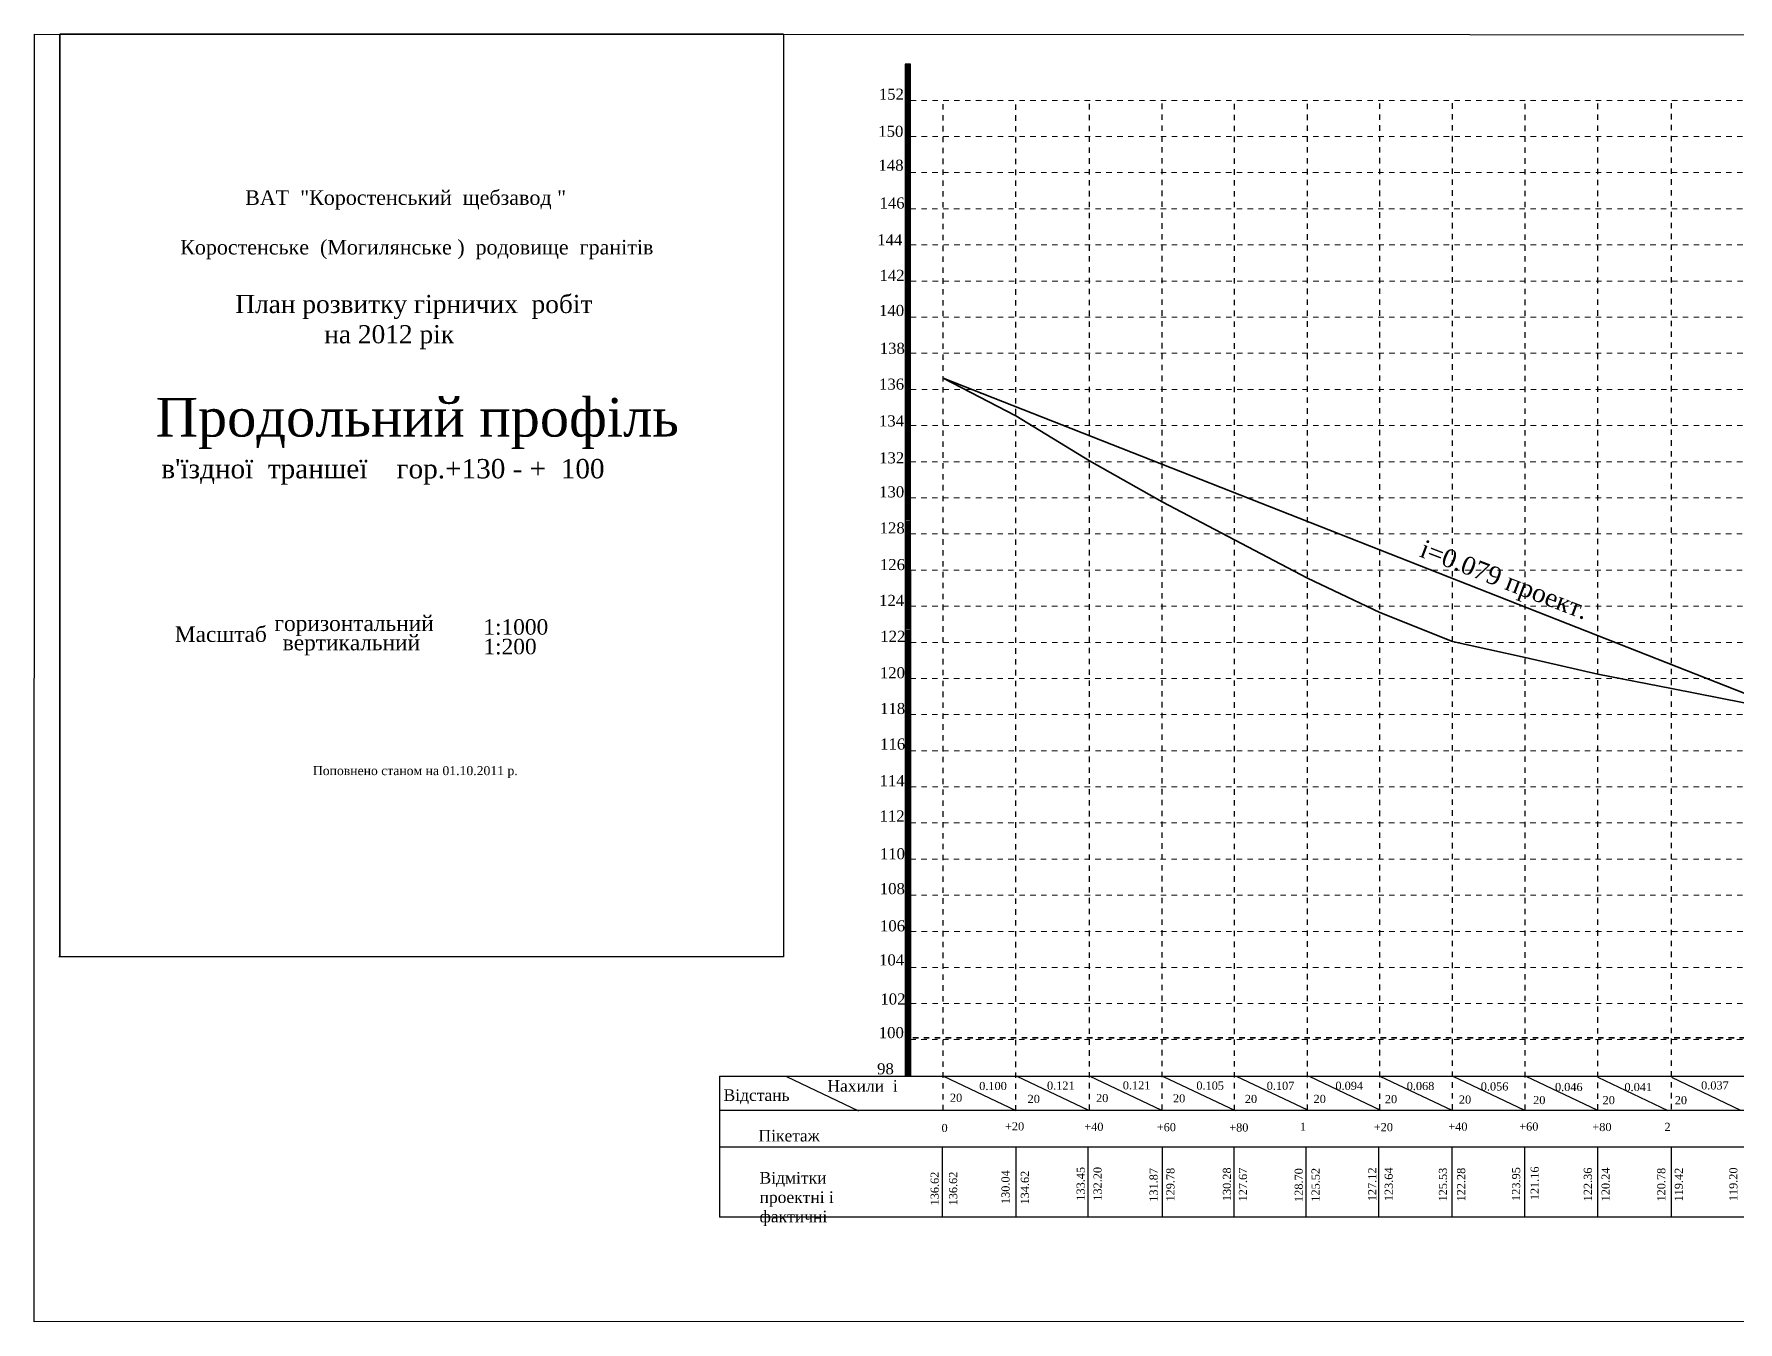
# Model space of a CAD drawing. Header units: millimetres. Extents: x -350 to 1691, y 600 to 2712.
# Drawn here: x 896 to 1366, y 980.5 to 1335.7 of the extents above; entities that cross this region are included whole.
import ezdxf

# ---------------------------------------------------------------- set-up
doc = ezdxf.new("R2010")
doc.units = ezdxf.units.MM
doc.linetypes.add('AHIDDEN2', pattern=[3, 1.5, -1.5])
for name, color, linetype in [('Зарам.оф.', 7, 'Continuous'), ('ЗАРАМОЧНОЕ ОФ.', 7, 'Continuous'), ('оформлення', 7, 'Continuous'), ('уклон факт', 7, 'Continuous')]:
    doc.layers.add(name, color=color, linetype=linetype)
doc.styles.add('grad', font='grad.shx')

msp = doc.modelspace()

# ---------------------------------------------------------------- hatches: boundary and pattern name
at = {"layer": 'оформлення'}
for color, points in [(1, [(1136.28, 1323.8), (1137.76, 1323.8), (1137.76, 1327.38), (1136.28, 1327.38)]), (1, [(1136.27, 1317.42), (1137.76, 1317.42), (1137.76, 1321), (1136.27, 1321)]), (1, [(1136.28, 1321.01), (1137.76, 1321.01), (1137.76, 1324.59), (1136.28, 1324.59)]), (7, [(1136.27, 1313.84), (1137.76, 1313.84), (1137.76, 1317.42), (1136.27, 1317.42)]), (7, [(1136.27, 1311.05), (1137.76, 1311.05), (1137.76, 1314.63), (1136.27, 1314.63)]), (7, [(1136.27, 1307.46), (1137.75, 1307.46), (1137.75, 1311.04), (1136.27, 1311.04)]), (1, [(1136.28, 1303.88), (1137.76, 1303.88), (1137.76, 1307.46), (1136.28, 1307.46)]), (1, [(1136.28, 1301.1), (1137.76, 1301.1), (1137.76, 1304.68), (1136.28, 1304.68)]), (1, [(1136.27, 1297.5), (1137.75, 1297.5), (1137.75, 1301.08), (1136.27, 1301.08)]), (7, [(1136.27, 1293.91), (1137.75, 1293.91), (1137.75, 1297.49), (1136.27, 1297.49)]), (7, [(1136.27, 1291.12), (1137.76, 1291.12), (1137.76, 1294.7), (1136.27, 1294.7)]), (7, [(1136.26, 1287.53), (1137.75, 1287.53), (1137.75, 1291.11), (1136.26, 1291.11)]), (1, [(1136.27, 1283.95), (1137.75, 1283.95), (1137.75, 1287.53), (1136.27, 1287.53)]), (1, [(1136.27, 1281.16), (1137.75, 1281.16), (1137.75, 1284.74), (1136.27, 1284.74)]), (1, [(1136.26, 1277.57), (1137.74, 1277.57), (1137.74, 1281.15), (1136.26, 1281.15)]), (7, [(1136.29, 1273.99), (1137.77, 1273.99), (1137.77, 1277.57), (1136.29, 1277.57)]), (7, [(1136.29, 1271.2), (1137.77, 1271.2), (1137.77, 1274.78), (1136.29, 1274.78)]), (7, [(1136.28, 1267.6), (1137.76, 1267.6), (1137.76, 1271.18), (1136.28, 1271.18)]), (1, [(1136.29, 1264.03), (1137.77, 1264.03), (1137.77, 1267.61), (1136.29, 1267.61)]), (1, [(1136.29, 1261.24), (1137.77, 1261.24), (1137.77, 1264.82), (1136.29, 1264.82)]), (1, [(1136.28, 1257.65), (1137.76, 1257.65), (1137.76, 1261.23), (1136.28, 1261.23)]), (7, [(1136.28, 1254.07), (1137.76, 1254.07), (1137.76, 1257.65), (1136.28, 1257.65)]), (7, [(1136.27, 1247.69), (1137.75, 1247.69), (1137.75, 1251.27), (1136.27, 1251.27)]), (7, [(1136.28, 1251.28), (1137.76, 1251.28), (1137.76, 1254.86), (1136.28, 1254.86)]), (1, [(1136.28, 1244.11), (1137.77, 1244.11), (1137.77, 1247.69), (1136.28, 1247.69)]), (1, [(1136.28, 1241.32), (1137.77, 1241.32), (1137.77, 1244.9), (1136.28, 1244.9)]), (1, [(1136.28, 1237.73), (1137.76, 1237.73), (1137.76, 1241.31), (1136.28, 1241.31)]), (7, [(1136.28, 1234.14), (1137.76, 1234.14), (1137.76, 1237.72), (1136.28, 1237.72)]), (7, [(1136.28, 1231.35), (1137.76, 1231.35), (1137.76, 1234.93), (1136.28, 1234.93)]), (7, [(1136.27, 1227.76), (1137.75, 1227.76), (1137.75, 1231.34), (1136.27, 1231.34)]), (1, [(1136.27, 1224.18), (1137.75, 1224.18), (1137.75, 1227.76), (1136.27, 1227.76)]), (1, [(1136.27, 1221.39), (1137.75, 1221.39), (1137.75, 1224.97), (1136.27, 1224.97)]), (1, [(1136.26, 1217.79), (1137.74, 1217.79), (1137.74, 1221.37), (1136.26, 1221.37)]), (7, [(1136.29, 1214.21), (1137.77, 1214.21), (1137.77, 1217.79), (1136.29, 1217.79)]), (7, [(1136.29, 1211.43), (1137.77, 1211.43), (1137.77, 1215.01), (1136.29, 1215.01)]), (7, [(1136.28, 1207.83), (1137.76, 1207.83), (1137.76, 1211.41), (1136.28, 1211.41)]), (1, [(1136.29, 1204.26), (1137.77, 1204.26), (1137.77, 1207.84), (1136.29, 1207.84)]), (1, [(1136.29, 1201.47), (1137.77, 1201.47), (1137.77, 1205.05), (1136.29, 1205.05)]), (1, [(1136.28, 1197.87), (1137.76, 1197.87), (1137.76, 1201.45), (1136.28, 1201.45)]), (7, [(1136.28, 1194.3), (1137.76, 1194.3), (1137.76, 1197.88), (1136.28, 1197.88)]), (7, [(1136.28, 1191.51), (1137.76, 1191.51), (1137.76, 1195.09), (1136.28, 1195.09)]), (7, [(1136.27, 1187.91), (1137.75, 1187.91), (1137.75, 1191.49), (1136.27, 1191.49)]), (1, [(1136.28, 1184.34), (1137.77, 1184.34), (1137.77, 1187.92), (1136.28, 1187.92)]), (1, [(1136.28, 1181.55), (1137.77, 1181.55), (1137.77, 1185.13), (1136.28, 1185.13)]), (1, [(1136.28, 1177.96), (1137.76, 1177.96), (1137.76, 1181.54), (1136.28, 1181.54)]), (7, [(1136.28, 1174.37), (1137.76, 1174.37), (1137.76, 1177.95), (1136.28, 1177.95)]), (7, [(1136.28, 1171.58), (1137.76, 1171.58), (1137.76, 1175.16), (1136.28, 1175.16)]), (7, [(1136.27, 1167.98), (1137.75, 1167.98), (1137.75, 1171.56), (1136.27, 1171.56)]), (1, [(1136.28, 1164.4), (1137.76, 1164.4), (1137.76, 1167.98), (1136.28, 1167.98)]), (1, [(1136.27, 1158.01), (1137.75, 1158.01), (1137.75, 1161.6), (1136.27, 1161.6)]), (1, [(1136.28, 1161.61), (1137.76, 1161.61), (1137.76, 1165.19), (1136.28, 1165.19)]), (7, [(1136.3, 1154.43), (1137.78, 1154.43), (1137.78, 1158.01), (1136.3, 1158.01)]), (7, [(1136.29, 1148.05), (1137.77, 1148.05), (1137.77, 1151.63), (1136.29, 1151.63)]), (7, [(1136.3, 1151.65), (1137.78, 1151.65), (1137.78, 1155.23), (1136.3, 1155.23)]), (1, [(1136.3, 1144.48), (1137.78, 1144.48), (1137.78, 1148.06), (1136.3, 1148.06)]), (1, [(1136.3, 1141.69), (1137.78, 1141.69), (1137.78, 1145.27), (1136.3, 1145.27)]), (1, [(1136.29, 1138.09), (1137.77, 1138.09), (1137.77, 1141.67), (1136.29, 1141.67)]), (7, [(1136.29, 1134.52), (1137.77, 1134.52), (1137.77, 1138.1), (1136.29, 1138.1)]), (7, [(1136.29, 1131.73), (1137.77, 1131.73), (1137.77, 1135.31), (1136.29, 1135.31)]), (7, [(1136.28, 1128.14), (1137.77, 1128.14), (1137.77, 1131.72), (1136.28, 1131.72)]), (1, [(1136.29, 1124.56), (1137.78, 1124.56), (1137.78, 1128.14), (1136.29, 1128.14)]), (1, [(1136.3, 1121.77), (1137.78, 1121.77), (1137.78, 1125.35), (1136.3, 1125.35)]), (1, [(1136.29, 1118.18), (1137.77, 1118.18), (1137.77, 1121.76), (1136.29, 1121.76)]), (7, [(1136.29, 1114.59), (1137.77, 1114.59), (1137.77, 1118.17), (1136.29, 1118.17)]), (7, [(1136.29, 1111.8), (1137.77, 1111.8), (1137.77, 1115.38), (1136.29, 1115.38)]), (7, [(1136.28, 1108.2), (1137.76, 1108.2), (1137.76, 1111.78), (1136.28, 1111.78)]), (1, [(1136.28, 1104.62), (1137.76, 1104.62), (1137.76, 1108.2), (1136.28, 1108.2)]), (1, [(1136.28, 1101.83), (1137.76, 1101.83), (1137.76, 1105.41), (1136.28, 1105.41)]), (1, [(1136.27, 1098.23), (1137.75, 1098.23), (1137.75, 1101.81), (1136.27, 1101.81)]), (7, [(1136.3, 1094.65), (1137.78, 1094.65), (1137.78, 1098.23), (1136.3, 1098.23)]), (7, [(1136.3, 1091.86), (1137.78, 1091.86), (1137.78, 1095.44), (1136.3, 1095.44)]), (7, [(1136.29, 1088.27), (1137.77, 1088.27), (1137.77, 1091.85), (1136.29, 1091.85)]), (1, [(1136.3, 1084.69), (1137.78, 1084.69), (1137.78, 1088.28), (1136.3, 1088.28)]), (1, [(1136.29, 1078.31), (1137.77, 1078.31), (1137.77, 1081.89), (1136.29, 1081.89)]), (1, [(1136.3, 1081.91), (1137.78, 1081.91), (1137.78, 1085.49), (1136.3, 1085.49)]), (7, [(1136.29, 1074.74), (1137.77, 1074.74), (1137.77, 1078.32), (1136.29, 1078.32)]), (7, [(1136.28, 1068.35), (1137.76, 1068.35), (1137.76, 1071.93), (1136.28, 1071.93)]), (7, [(1136.29, 1071.95), (1137.77, 1071.95), (1137.77, 1075.53), (1136.29, 1075.53)]), (1, [(1136.29, 1064.78), (1137.78, 1064.78), (1137.78, 1068.36), (1136.29, 1068.36)]), (1, [(1136.29, 1061.99), (1137.78, 1061.99), (1137.78, 1065.57), (1136.29, 1065.57)]), (1, [(1136.29, 1058.4), (1137.77, 1058.4), (1137.77, 1061.98), (1136.29, 1061.98)]), (7, [(1136.29, 1054.81), (1137.77, 1054.81), (1137.77, 1058.39), (1136.29, 1058.39)]), (7, [(1136.29, 1052.02), (1137.77, 1052.02), (1137.77, 1055.6), (1136.29, 1055.6)]), (7, [(1136.28, 1048.42), (1137.76, 1048.42), (1137.76, 1052), (1136.28, 1052)])]:
    msp.add_hatch(color=color, dxfattribs=at).paths.add_polyline_path(points)

# ---------------------------------------------------------------- linework, layer by layer
at = {"layer": 'Зарам.оф.', "color": 7, "linetype": 'Continuous', "lineweight": 35}
msp.add_line((1102.68, 1335.7), (903.1, 1335.7), dxfattribs=at)
at = {"layer": 'Зарам.оф.', "color": 7}
msp.add_lwpolyline([(1102.68, 1335.7), (1102.68, 1081.24), (902.77, 1081.2), (902.77, 1081.2), (902.77, 1081.2)], dxfattribs=at)
at = {"layer": 'Зарам.оф.', "color": 7, "linetype": 'Continuous', "lineweight": 35}
msp.add_lwpolyline([(903.12, 1081.22), (903.12, 1335.7)], dxfattribs=at)
at = {"layer": 'ЗАРАМОЧНОЕ ОФ.', "color": 1, "linetype": 'AHIDDEN2', "lineweight": 35}
msp.add_lwpolyline([(1138.43, 1058.83), (1667.77, 1058.83)], dxfattribs=at)
at = {"layer": 'оформлення', "color": 1, "linetype": 'Continuous', "lineweight": 35}
msp.add_line((1146.76, 1240.78), (1547.92, 1083.01), dxfattribs=at)
at = {"layer": 'оформлення', "color": 7, "linetype": 'Continuous', "lineweight": 30}
msp.add_lwpolyline([(1687.43, 980.63), (895.98, 980.52), (896.14, 1335.68), (1688.02, 1335.53)], dxfattribs=at)
at = {"layer": 'оформлення', "color": 7}
msp.add_lwpolyline([(1136.25, 1048.39), (1137.81, 1048.39), (1137.79, 1327.4), (1136.25, 1327.4)], close=True, dxfattribs=at)
msp.add_lwpolyline([(1137.77, 1048.38), (1137.77, 1327.37)], dxfattribs=at)
at = {"layer": 'оформлення', "color": 7, "linetype": 'AHIDDEN2', "lineweight": 20}
for points in [[(1137.79, 1317.42), (1667.77, 1317.42)], [(1137.8, 1307.47), (1667.77, 1307.47)], [(1137.76, 1297.51), (1667.77, 1297.51)], [(1137.74, 1287.55), (1667.77, 1287.55)], [(1137.82, 1277.58), (1667.77, 1277.58)], [(1137.85, 1267.6), (1667.77, 1267.6)], [(1137.8, 1257.66), (1667.77, 1257.66)], [(1137.81, 1247.71), (1667.77, 1247.71)], [(1137.84, 1237.66), (1667.77, 1237.66)], [(1137.8, 1227.77), (1667.77, 1227.77)], [(1137.72, 1217.76), (1667.77, 1217.76)], [(1137.73, 1207.8), (1667.77, 1207.8)], [(1137.7, 1197.84), (1667.77, 1197.84)], [(1137.68, 1187.88), (1667.77, 1187.88)], [(1137.76, 1177.92), (1667.77, 1177.92)], [(1137.79, 1167.94), (1667.77, 1167.94)], [(1137.73, 1158), (1667.77, 1158)], [(1137.74, 1148.04), (1667.77, 1148.04)], [(1137.76, 1138.05), (1667.77, 1138.05)], [(1137.77, 1128.09), (1667.77, 1128.09)], [(1137.73, 1118.13), (1667.77, 1118.13)], [(1137.71, 1108.17), (1667.77, 1108.17)], [(1137.79, 1098.21), (1667.77, 1098.21)], [(1137.82, 1088.23), (1667.77, 1088.23)], [(1137.77, 1078.29), (1667.77, 1078.29)], [(1137.78, 1068.33), (1667.77, 1068.33)], [(1137.73, 1058.4), (1667.77, 1058.4)]]:
    msp.add_lwpolyline(points, dxfattribs=at)
at = {"layer": 'оформлення', "color": 7, "linetype": 'AHIDDEN2', "lineweight": 25}
for points in [[(1146.76, 1038.86), (1146.76, 1316.94)], [(1166.82, 1038.82), (1166.82, 1317.11)], [(1187.08, 1038.94), (1187.08, 1317.14)], [(1207.14, 1039.02), (1207.14, 1317.32)], [(1227.17, 1038.92), (1227.17, 1317.12)], [(1247.23, 1039), (1247.23, 1317.3)], [(1267.21, 1039.04), (1267.21, 1317.24)], [(1287.28, 1039.12), (1287.28, 1317.42)], [(1307.3, 1038.96), (1307.3, 1317.15)], [(1327.37, 1039.03), (1327.37, 1317.33)], [(1347.63, 1039.16), (1347.63, 1317.35)]]:
    msp.add_lwpolyline(points, dxfattribs=at)
at = {"layer": 'оформлення', "color": 7, "linetype": 'Continuous', "lineweight": 35}
msp.add_lwpolyline([(1146.76, 1240.78), (1166.82, 1230.37), (1187.08, 1217.96), (1207.14, 1206.73), (1227.17, 1196.18), (1247.23, 1185.66), (1267.21, 1176.15), (1287.28, 1168.21), (1307.3, 1163.81), (1327.37, 1159.15), (1347.63, 1155.19), (1367.69, 1151.27), (1387.72, 1143.27), (1407.78, 1134.76), (1427.76, 1125.67), (1447.82, 1119.62), (1467.51, 1113.53), (1487.57, 1106.15), (1507.84, 1098.23), (1527.9, 1090.69), (1547.92, 1083.01)], dxfattribs=at)
at = {"layer": 'оформлення', "color": 7, "linetype": 'Continuous', "lineweight": 25}
for points in [[(1085.03, 1048.29), (1667.77, 1048.29)], [(1085.04, 1048.3), (1085.04, 1009.43)], [(1103.52, 1048.17), (1123.42, 1038.74)], [(1146.89, 1048.29), (1166.8, 1038.86)], [(1167.06, 1048.29), (1186.66, 1039)], [(1187.2, 1048.29), (1206.83, 1038.99)], [(1207.46, 1048.25), (1227.29, 1038.86)], [(1227.55, 1048.29), (1247.23, 1038.97)], [(1247.69, 1048.29), (1267.4, 1038.96)], [(1267.17, 1048.31), (1287.08, 1038.88)], [(1287.39, 1048.29), (1306.94, 1039.03)], [(1307.53, 1048.29), (1327.11, 1039.02)], [(1327.37, 1048.02), (1346.7, 1038.86)], [(1347.63, 1047.98), (1366.72, 1038.93)], [(1667.77, 1038.86), (1085.09, 1038.86)], [(1668.24, 1028.71), (1085, 1028.71)], [(1146.61, 1009.49), (1146.61, 1028.71)], [(1166.94, 1009.49), (1166.94, 1028.7)], [(1186.76, 1009.44), (1186.76, 1028.71)], [(1207.28, 1009.45), (1207.28, 1028.72)], [(1227.07, 1009.57), (1227.07, 1028.71)], [(1246.86, 1009.45), (1246.86, 1028.71)], [(1266.94, 1009.49), (1266.94, 1028.72)], [(1287.17, 1009.5), (1287.17, 1028.71)], [(1307.2, 1009.43), (1307.2, 1028.72)], [(1327.33, 1009.43), (1327.33, 1028.65)], [(1347.67, 1009.43), (1347.67, 1028.64)], [(1668.23, 1009.45), (1085.06, 1009.45)]]:
    msp.add_lwpolyline(points, dxfattribs=at)

# ---------------------------------------------------------------- texts
at = {"layer": 'ЗАРАМОЧНОЕ ОФ.', "color": 7, "linetype": 'Continuous', "char_height": 4.0163, "attachment_point": 1}
for s, insert, width in [('{\\fTimes New Roman|b0|i0|c204|p18;ВАТ  "Коростенський  щебзавод "                  }', (954.22, 1292.61), 90.2948), ('{\\fTimes New Roman|b0|i0|c204|p18;   Коростенське  (Могилянське )  родовище  гранітів}', (931.75, 1278.93), 136.3565)]:
    msp.add_mtext(s, dxfattribs=dict(at, insert=insert, width=width))
at = {"layer": 'ЗАРАМОЧНОЕ ОФ.', "color": 1, "linetype": 'Continuous', "insert": (923.16, 1263.76), "char_height": 5, "width": 160, "attachment_point": 1}
msp.add_mtext('{\\fTimes New Roman|b0|i0|c204|p18;               План розвитку гірничих  робіт\\P            \\fTimes New Roman|b0|i0|c0|p18;                \\fTimes New Roman|b0|i0|c204|p18;на 20\\fTimes New Roman|b0|i0|c0|p18;12\\fTimes New Roman|b0|i0|c204|p18; рік}', dxfattribs=at)
at = {"layer": 'оформлення', "attachment_point": 1, "style": 'grad'}
for s, insert, char_height, width in [('{\\fTimes New Roman|b0|i0|c0|p18;152}', (1129, 1320.66), 3.0585, 6.662), ('{\\fTimes New Roman|b0|i0|c0|p18;150}', (1128.85, 1310.42), 3.0585, 6.662), ('{\\fTimes New Roman|b0|i0|c0|p18;148}', (1128.9, 1301.07), 3.0585, 6.662), ('{\\fTimes New Roman|b0|i0|c0|p18;146}', (1129.19, 1290.65), 3.0585, 6.662), ('{\\fTimes New Roman|b0|i0|c0|p18;144}', (1128.56, 1280.5), 3.0585, 6.662), ('{\\fTimes New Roman|b0|i0|c0|p18;142}', (1129.18, 1270.69), 3.0585, 6.662), ('{\\fTimes New Roman|b0|i0|c0|p18;140}', (1129.07, 1261), 3.0585, 6.662), ('{\\fTimes New Roman|b0|i0|c0|p18;138}', (1129.26, 1250.57), 3.0585, 6.662), ('{\\fTimes New Roman|b0|i0|c0|p18;136}', (1129.06, 1240.69), 3.0585, 6.662), ('{\\fTimes New Roman|b0|i0|c204|p18;Продольний проф\\fTimes New Roman|b0|i0|c0|p18;i\\fTimes New Roman|b0|i0|c204|p18;ль }', (929.54, 1235.36), 10.66746, 178.7031), ('{\\fTimes New Roman|b0|i0|c0|p18;134}', (1129.05, 1230.55), 3.0585, 6.662), ("{\\fTimes New Roman|b0|i0|c204|p18; в\\fTimes New Roman|b0|i0|c0|p18;'\\fTimes New Roman|b0|i0|c204|p18;їздної\\fTimes New Roman|b0|i0|c0|p18;  \\fTimes New Roman|b0|i0|c204|p18;траншеї\\fTimes New Roman|b0|i0|c0|p18; \\fTimes New Roman|b0|i0|c204|p18;   гор.+1\\fTimes New Roman|b0|i0|c0|p18;3\\fTimes New Roman|b0|i0|c204|p18;0\\fTimes New Roman|b0|i0|c0|p18; - +  100\\fTimes New Roman|b0|i0|c204|p18; \\P\\fTimes New Roman|b0|i0|c0|p18;  }", (929.08, 1218.51), 5.33373, 140.6315), ('{\\fTimes New Roman|b0|i0|c0|p18;132}', (1129.08, 1220.36), 3.0585, 6.662), ('{\\fTimes New Roman|b0|i0|c0|p18;130}', (1129.08, 1210.98), 3.0585, 6.662), ('{\\fTimes New Roman|b0|i0|c0|p18;128}', (1129.24, 1201.03), 3.0585, 6.662), ('{\\fTimes New Roman|b0|i0|c0|p18;126}', (1129.3, 1190.92), 3.0585, 6.662), ('{\\fTimes New Roman|b0|i0|c0|p18;124}', (1129.08, 1181.04), 3.0585, 6.662), ('{\\fTimes New Roman|b0|i0|c204|p18;горизонтальний}', (962.28, 1175.34), 4.267, 43.1971), ('{\\fTimes New Roman|b0|i0|c204|p18;Масштаб}', (934.81, 1172.33), 4.267, 160.679), ('{\\fTimes New Roman|b0|i0|c204|p18;1\\fTimes New Roman|b0|i0|c0|p18;:1000}', (1019.91, 1174.33), 4.267, 18.9504), ('{\\fTimes New Roman|b0|i0|c0|p18;122}', (1129.42, 1171.14), 3.0585, 6.662), ('{\\fTimes New Roman|b0|i0|c204|p18;вертикальний}', (964.57, 1170.01), 4.267, 160.679), ('{\\fTimes New Roman|b0|i0|c204|p18;1\\fTimes New Roman|b0|i0|c0|p18;:200}', (1019.93, 1168.92), 4.267, 15.3917), ('{\\fTimes New Roman|b0|i0|c0|p18;120}', (1129.29, 1161.08), 3.0585, 6.662), ('{\\fTimes New Roman|b0|i0|c0|p18;118}', (1129.35, 1151.23), 3.0585, 6.662), ('{\\fTimes New Roman|b0|i0|c0|p18;116}', (1129.36, 1141.43), 3.0585, 6.662), ('{\\fTimes New Roman|b0|i0|c0|p18;114}', (1129.2, 1131.31), 3.0585, 6.662), ('{\\fTimes New Roman|b0|i0|c0|p18;112}', (1129.2, 1121.58), 3.0585, 6.662), ('{\\fTimes New Roman|b0|i0|c0|p18;110}', (1129.29, 1111.16), 3.0585, 6.662), ('{\\fTimes New Roman|b0|i0|c0|p18;108}', (1129.27, 1101.55), 3.0585, 6.662), ('{\\fTimes New Roman|b0|i0|c0|p18;106}', (1129.33, 1091.29), 3.0585, 6.662), ('{\\fTimes New Roman|b0|i0|c0|p18;104}', (1129.07, 1081.89), 3.0585, 8.5763), ('{\\fTimes New Roman|b0|i0|c0|p18;102}', (1129.44, 1071.11), 3.0585, 6.2117), ('{\\fTimes New Roman|b0|i0|c0|p18;100}', (1128.99, 1061.83), 3.0585, 6.3004), ('{\\fTimes New Roman|b0|i0|c0|p18;98}', (1128.53, 1051.86), 3.0585, 8.5763), ('{\\fTimes New Roman|b0|i0|c204|p18;Нахили  і}', (1114.82, 1047.22), 3.2002, 25.5362), ('{\\fTimes New Roman|b0|i0|c0|p18;20}', (1170.05, 1043.15), 2.2402, 3.6464), ('{\\fTimes New Roman|b0|i0|c0|p18;0}', (1146.31, 1035.13), 2.2402, 1.8995), ('{\\fTimes New Roman|b0|i0|c204|p18;+20}', (1163.81, 1035.58), 2.2402, 5.0454), ('{\\fTimes New Roman|b0|i0|c204|p18;Пікетаж}', (1095.81, 1033.48), 3.2002, 17.3731), ('{\\fTimes New Roman|b0|i0|c204|p18;Відмітки  \\C1;проектні\\C7; і фактичні}', (1096.1, 1021.86), 3.2002, 38.1387)]:
    msp.add_mtext(s, dxfattribs=dict(at, insert=insert, char_height=char_height, width=width))
at = {"layer": 'оформлення', "color": 7, "linetype": 'Continuous', "insert": (972.89, 1133.82), "char_height": 2.5, "width": 55.3731, "attachment_point": 1}
msp.add_mtext('{\\fTimes New Roman|b0|i0|c204|p18;Поповнено станом на 01.10.20\\fTimes New Roman|b0|i0|c0|p18;11\\fTimes New Roman|b0|i0|c204|p18; р.}', dxfattribs=at)
at = {"layer": 'оформлення', "color": 7, "attachment_point": 1, "style": 'grad'}
for s, insert, char_height, width in [('{\\fTimes New Roman|b0|i0|c204|p18;Відстань}', (1086.17, 1044.67), 3.2002, 29.8174), ('{\\fTimes New Roman|b0|i0|c0|p18;20}', (1148.63, 1043.46), 2.2402, 3.6464), ('{\\fTimes New Roman|b0|i0|c0|p18;0.10\\fTimes New Roman|b0|i0|c204|p18;0}', (1156.7, 1046.71), 2.2402, 10.8194), ('{\\fTimes New Roman|b0|i0|c0|p18;0.121}', (1175.4, 1046.81), 2.2402, 10.8194), ('{\\fTimes New Roman|b0|i0|c0|p18;0.121}', (1196.32, 1046.89), 2.2402, 10.8194), ('{\\fTimes New Roman|b0|i0|c0|p18;0.105}', (1216.61, 1046.83), 2.2402, 10.8194), ('{\\fTimes New Roman|b0|i0|c0|p18;0.107}', (1236.01, 1046.76), 2.2402, 10.8194), ('{\\fTimes New Roman|b0|i0|c0|p18;0.\\fTimes New Roman|b0|i0|c204|p18;0\\fTimes New Roman|b0|i0|c0|p18;94}', (1254.97, 1046.77), 2.24017, 10.8194), ('{\\fTimes New Roman|b0|i0|c0|p18;0.\\fTimes New Roman|b0|i0|c204|p18;0\\fTimes New Roman|b0|i0|c0|p18;68}', (1274.64, 1046.71), 2.24017, 10.8194), ('{\\fTimes New Roman|b0|i0|c0|p18;0.\\fTimes New Roman|b0|i0|c204|p18;0\\fTimes New Roman|b0|i0|c0|p18;56}', (1295.06, 1046.59), 2.24017, 10.8194), ('{\\fTimes New Roman|b0|i0|c0|p18;0.\\fTimes New Roman|b0|i0|c204|p18;0\\fTimes New Roman|b0|i0|c0|p18;46}', (1315.54, 1046.44), 2.24017, 10.8194), ('{\\fTimes New Roman|b0|i0|c0|p18;0.\\fTimes New Roman|b0|i0|c204|p18;0\\fTimes New Roman|b0|i0|c0|p18;41}', (1334.7, 1046.43), 2.24017, 10.8194), ('{\\fTimes New Roman|b0|i0|c0|p18;0.\\fTimes New Roman|b0|i0|c204|p18;0\\fTimes New Roman|b0|i0|c0|p18;37}', (1355.85, 1046.88), 2.24017, 10.8194), ('{\\fTimes New Roman|b0|i0|c0|p18;20}', (1188.94, 1043.38), 2.2402, 3.6464), ('{\\fTimes New Roman|b0|i0|c0|p18;20}', (1210.16, 1043.3), 2.2402, 3.6464), ('{\\fTimes New Roman|b0|i0|c0|p18;20}', (1229.98, 1043.14), 2.2402, 3.6464), ('{\\fTimes New Roman|b0|i0|c0|p18;20}', (1248.94, 1043.15), 2.2402, 3.6464), ('{\\fTimes New Roman|b0|i0|c0|p18;20}', (1268.61, 1043.09), 2.2402, 3.6464), ('{\\fTimes New Roman|b0|i0|c0|p18;20}', (1289.03, 1042.97), 2.2402, 3.6464), ('{\\fTimes New Roman|b0|i0|c0|p18;20}', (1309.51, 1042.82), 2.2402, 3.6464), ('{\\fTimes New Roman|b0|i0|c0|p18;20}', (1328.67, 1042.81), 2.2402, 3.6464), ('{\\fTimes New Roman|b0|i0|c0|p18;20}', (1348.58, 1042.8), 2.2402, 3.6464), ('{\\fTimes New Roman|b0|i0|c204|p18;+40}', (1185.68, 1035.45), 2.2402, 5.2224), ('{\\fTimes New Roman|b0|i0|c204|p18;+60}', (1205.68, 1035.35), 2.2402, 5.7728), ('{\\fTimes New Roman|b0|i0|c204|p18;+80}', (1225.67, 1035.27), 2.2402, 6.1265), ('{\\fTimes New Roman|b0|i0|c204|p18;1}', (1245.21, 1035.49), 2.2402, 3.8943), ('{\\fTimes New Roman|b0|i0|c204|p18;+20}', (1265.54, 1035.36), 2.2402, 5.8742), ('{\\fTimes New Roman|b0|i0|c204|p18;+40}', (1286.1, 1035.5), 2.2402, 5.1642), ('\\pt2.24017;{\\fTimes New Roman|b0|i0|c204|p18;+60}', (1305.67, 1035.53), 2.2402, 5.4063), ('{\\fTimes New Roman|b0|i0|c204|p18;+80}', (1325.84, 1035.39), 2.2402, 6.2754), ('{\\fTimes New Roman|b0|i0|c204|p18;2}', (1345.75, 1035.44), 2.2402, 3.8943)]:
    msp.add_mtext(s, dxfattribs=dict(at, insert=insert, char_height=char_height, width=width))
at = {"layer": 'оформлення', "char_height": 2.2402, "width": 9.4431, "attachment_point": 1, "rotation": 90, "style": 'grad'}
for s, insert in [('{\\fTimes New Roman|b0|i0|c0|p18;\\C1;136.62}', (1143.3, 1012.65)), ('{\\fTimes New Roman|b0|i0|c0|p18;136.62}', (1148.38, 1012.66)), ('{\\fTimes New Roman|b0|i0|c0|p18;\\C1;130.04}', (1162.84, 1013.04)), ('\\pt2.23768;{\\fTimes New Roman|b0|i0|c0|p18;134.62}', (1168.17, 1012.9)), ('{\\fTimes New Roman|b0|i0|c0|p18;\\C1;133.45}', (1183.56, 1013.96)), ('{\\fTimes New Roman|b0|i0|c0|p18;132.20}', (1188.24, 1013.96)), ('{\\fTimes New Roman|b0|i0|c0|p18;\\C1;131.87}', (1203.68, 1013.65)), ('{\\fTimes New Roman|b0|i0|c0|p18;129.78}', (1208.32, 1013.72)), ('{\\fTimes New Roman|b0|i0|c0|p18;\\C1;130.28}', (1223.91, 1013.83)), ('{\\fTimes New Roman|b0|i0|c0|p18;127.67}', (1228.33, 1013.75)), ('{\\fTimes New Roman|b0|i0|c0|p18;\\C1;128.70}', (1243.73, 1013.61)), ('{\\fTimes New Roman|b0|i0|c0|p18;125.52}', (1248.37, 1013.69)), ('{\\fTimes New Roman|b0|i0|c0|p18;\\C1;127.12}', (1264, 1013.81)), ('{\\fTimes New Roman|b0|i0|c0|p18;123.64}', (1268.56, 1013.81)), ('{\\fTimes New Roman|b0|i0|c0|p18;\\C1;125.53}', (1283.5, 1013.74)), ('{\\fTimes New Roman|b0|i0|c0|p18;122.28}', (1288.52, 1013.74)), ('{\\fTimes New Roman|b0|i0|c0|p18;\\C1;123.95}', (1303.68, 1013.89)), ('{\\fTimes New Roman|b0|i0|c0|p18;121.16}', (1308.81, 1014.09)), ('{\\fTimes New Roman|b0|i0|c0|p18;\\C1;122.36}', (1323.48, 1013.78)), ('{\\fTimes New Roman|b0|i0|c0|p18;120.24}', (1328.38, 1013.78)), ('{\\fTimes New Roman|b0|i0|c0|p18;\\C1;120.78}', (1343.73, 1013.72)), ('{\\fTimes New Roman|b0|i0|c0|p18;119.42}', (1348.57, 1013.73)), ('{\\fTimes New Roman|b0|i0|c0|p18;\\C1;119.20}', (1363.62, 1013.82))]:
    msp.add_mtext(s, dxfattribs=dict(at, insert=insert))
at = {"layer": 'уклон факт', "color": 7, "linetype": 'Continuous', "lineweight": 35, "insert": (1279.63, 1196.39), "char_height": 5, "width": 57.1462, "attachment_point": 1, "rotation": 338.9677}
msp.add_mtext('{\\fTimes New Roman|b0|i0|c204|p18;\\C1;і\\fTimes New Roman|b0|i0|c0|p18;=0.079\\fTimes New Roman|b0|i0|c204|p18; проект.}', dxfattribs=at)

doc.saveas('drawing.dxf')
